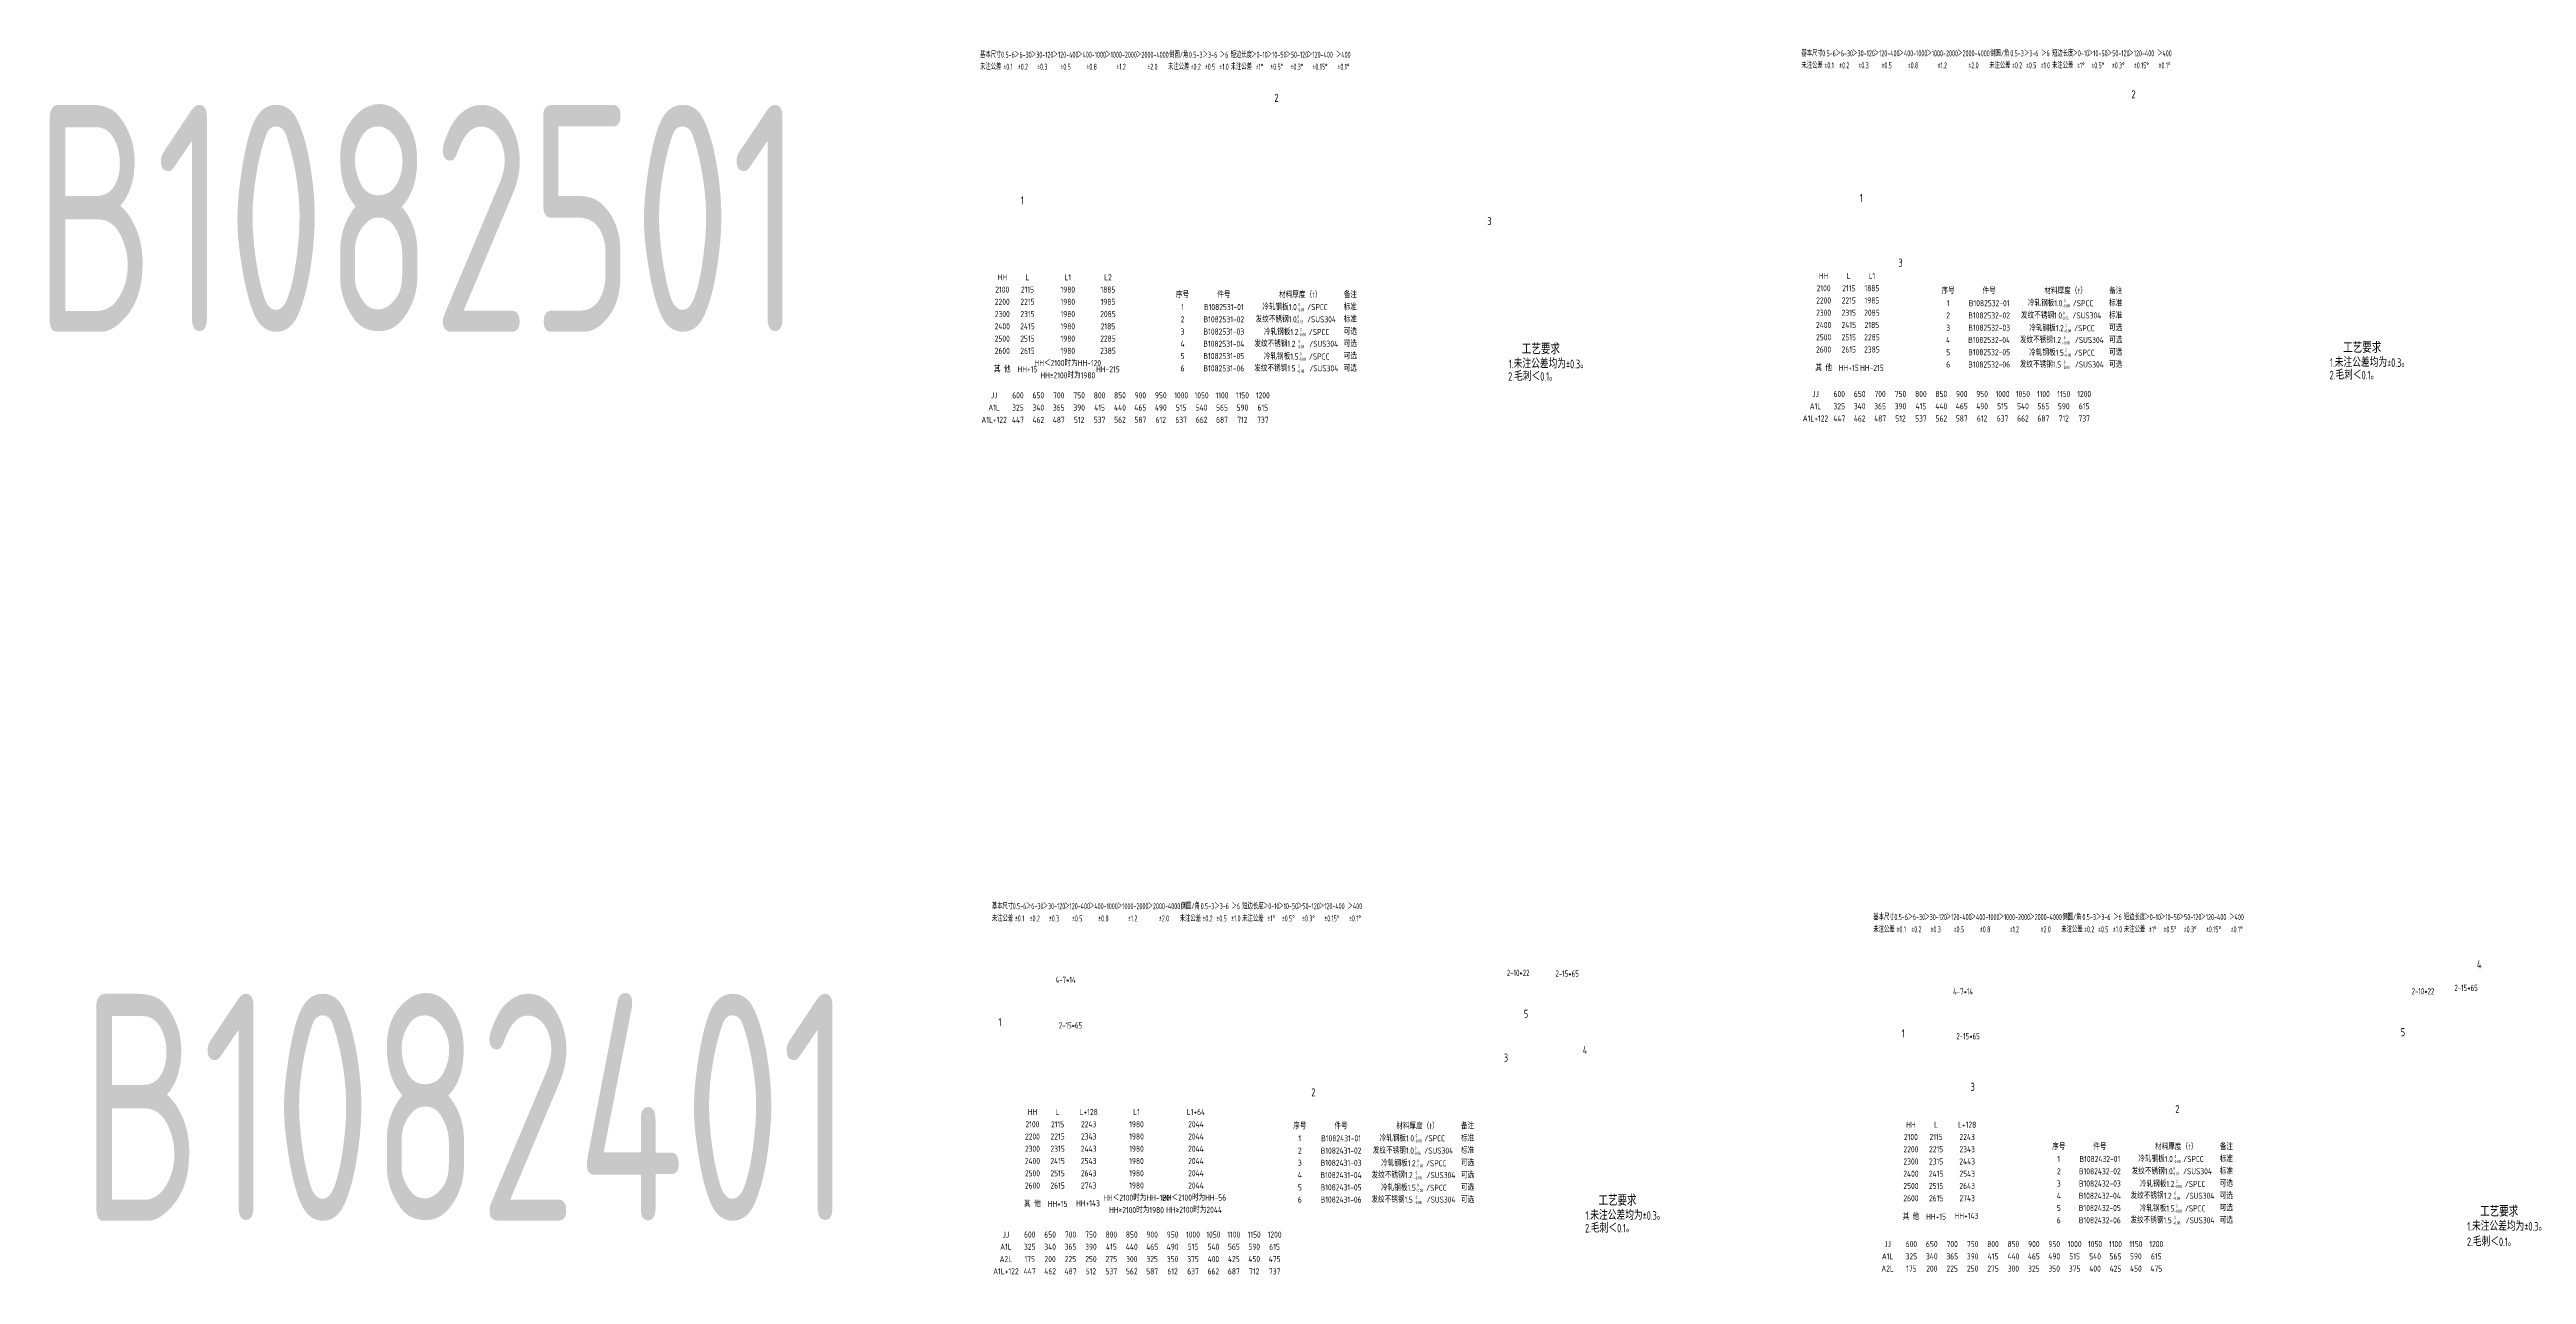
# Model space of a CAD drawing. Header units: inches. Extents: x 14216 to 120088, y -28810 to 23559.
# Drawn here: x 14736 to 25658, y -4828 to 569 of the extents above; entities that cross this region are included whole.
import ezdxf
from ezdxf.enums import TextEntityAlignment as Align

# ---------------------------------------------------------------- set-up
doc = ezdxf.new("R2010")
doc.units = ezdxf.units.IN
doc.header["$LTSCALE"] = 0.3
doc.header["$MEASUREMENT"] = 0
for name, color, linetype in [('1粗实线', 4, 'Continuous'), ('2', 2, 'Continuous'), ('2细实线', 2, 'Continuous')]:
    doc.layers.add(name, color=color, linetype=linetype)
doc.layers.add('粗实线', color=7, linetype='Continuous', lineweight=30)
doc.styles.add('HZ', font='isocp2.shx', dxfattribs={"width": 0.7, "bigfont": 'hztxt.shx'})

msp = doc.modelspace()

# ---------------------------------------------------------------- texts
at = {"layer": '1粗实线', "color": 4, "style": 'HZ', "width": 0.8}
for s, p in [('2', (20137, 339)), ('2', (23917, 355)), ('1', (19019, -113)), ('1', (22719, -102)), ('3', (21076, -204)), ('3', (22889, -387)), ('4', (25440, -3479)), ('1', (18920, -3734)), ('5', (21237, -3697)), ('4', (21497, -3857)), ('1', (22904, -3783)), ('5', (25104, -3778)), ('3', (21149, -3890)), ('2', (20300, -4043)), ('3', (23207, -4019)), ('2', (24110, -4117))]:
    msp.add_text(s, height=35.6, dxfattribs=at).set_placement(p)
at = {"layer": '2', "style": 'HZ', "width": 0.8}
for s, p in [('HH', (18937, -434)), ('L', (19048, -434)), ('L1', (19226, -434)), ('L2', (19403, -434)), ('HH', (22559, -428)), ('L', (22670, -428)), ('L1', (22772, -428)), ('2200', (18937, -542)), ('2100', (18937, -488)), ('2215', (19048, -542)), ('2115', (19048, -488)), ('1980', (19226, -488)), ('1980', (19226, -542)), ('1885', (19403, -488)), ('1985', (19403, -542)), ('序号', (19732, -511)), ('件号', (19914, -511)), ('材料厚度（t）', (20251, -511)), ('备注', (20472, -511)), ('2200', (22559, -536)), ('2100', (22559, -482)), ('2215', (22670, -536)), ('2115', (22670, -482)), ('1885', (22772, -482)), ('1985', (22772, -536)), ('序号', (23108, -494)), ('1', (23108, -548)), ('B1082532-01', (23289, -548)), ('件号', (23289, -494)), ('冷轧钢板1.0   /SPCC', (23604, -548)), ('材料厚度（t）', (23626, -494)), ('备注', (23847, -494)), ('标准', (23847, -548)), ('2400', (18937, -650)), ('2300', (18937, -596)), ('2415', (19048, -650)), ('2315', (19048, -596)), ('1980', (19226, -596)), ('1980', (19226, -650)), ('2085', (19403, -596)), ('2185', (19403, -650)), ('2', (19732, -619)), ('1', (19732, -565)), ('B1082531-02', (19914, -619)), ('B1082531-01', (19914, -565)), ('发纹不锈钢1.0   /SUS304 ', (20239, -619)), ('冷轧钢板1.0   /SPCC', (20228, -565)), ('标准', (20472, -565)), ('标准', (20472, -619)), ('2300', (22559, -590)), ('2400', (22559, -644)), ('2415', (22670, -644)), ('2315', (22670, -590)), ('2085', (22772, -590)), ('2185', (22772, -644)), ('3', (23108, -656)), ('2', (23108, -602)), ('B1082532-02', (23289, -602)), ('B1082532-03', (23289, -656)), ('发纹不锈钢1.0   /SUS304 ', (23614, -602)), ('冷轧钢板1.2   /SPCC', (23610, -658)), ('标准', (23847, -602)), ('可选', (23847, -656)), ('2500', (18937, -704)), ('2600', (18937, -758)), ('2515', (19048, -704)), ('2615', (19048, -758)), ('1980', (19226, -704)), ('1980', (19226, -758)), ('2285', (19403, -704)), ('2385', (19403, -758)), ('4', (19732, -727)), ('3', (19732, -673)), ('B1082531-04', (19914, -727)), ('B1082531-03', (19914, -673)), ('发纹不锈钢1.2    /SUS304 ', (20241, -727)), ('冷轧钢板1.2   /SPCC', (20235, -675)), ('可选', (20472, -673)), ('可选', (20472, -727)), ('2500', (22559, -698)), ('2600', (22559, -752)), ('2515', (22670, -698)), ('2615', (22670, -752)), ('2285', (22772, -698)), ('2385', (22772, -752)), ('4', (23108, -710)), ('5', (23108, -764)), ('B1082532-04', (23289, -710)), ('B1082532-05', (23289, -764)), ('发纹不锈钢1.2    /SUS304 ', (23617, -710)), ('冷轧钢板1.5   /SPCC', (23610, -766)), ('可选', (23847, -710)), ('可选', (23847, -764)), ('其 他', (18937, -839)), ('HH+15', (19048, -839)), ('HH＜2100时为HH-120', (19226, -812)), ('HH≥2100时为1980', (19226, -866)), ('HH-215', (19403, -839)), ('5', (19732, -781)), ('6', (19732, -835)), ('B1082531-05', (19914, -781)), ('B1082531-06', (19914, -835)), ('发纹不锈钢1.5    /SUS304 ', (20241, -835)), ('冷轧钢板1.5   /SPCC', (20235, -783)), ('可选', (20472, -781)), ('可选', (20472, -835)), ('其 他', (22559, -833)), ('HH+15', (22670, -833)), ('HH-215', (22772, -833)), ('6', (23108, -818)), ('B1082532-06', (23289, -818)), ('发纹不锈钢1.5    /SUS304 ', (23617, -818)), ('可选', (23847, -818)), ('HH', (19070, -4112)), ('L', (19181, -4112)), ('L+128', (19318, -4112)), ('L1', (19529, -4112)), ('L1+64', (19791, -4112)), ('2200', (19070, -4220)), ('2100', (19070, -4166)), ('2215', (19181, -4220)), ('2115', (19181, -4166)), ('2243', (19318, -4166)), ('2343', (19318, -4220)), ('1980', (19529, -4166)), ('1980', (19529, -4220)), ('2044', (19791, -4166)), ('2044', (19791, -4220)), ('序号', (20249, -4174)), ('1', (20249, -4228)), ('B1082431-01', (20431, -4228)), ('件号', (20431, -4174)), ('冷轧钢板1.0   /SPCC', (20745, -4228)), ('材料厚度（t）', (20768, -4174)), ('备注', (20989, -4174)), ('标准', (20989, -4228)), ('2100', (22944, -4222)), ('HH', (22944, -4168)), ('2115', (23055, -4222)), ('L', (23055, -4168)), ('L+128', (23192, -4168)), ('2243', (23192, -4222)), ('序号', (23596, -4265)), ('件号', (23777, -4265)), ('材料厚度（t）', (24114, -4265)), ('备注', (24335, -4265)), ('2300', (19070, -4274)), ('2400', (19070, -4328)), ('2500', (19070, -4382)), ('2415', (19181, -4328)), ('2315', (19181, -4274)), ('2515', (19181, -4382)), ('2443', (19318, -4274)), ('2543', (19318, -4328)), ('2643', (19318, -4382)), ('1980', (19529, -4274)), ('1980', (19529, -4328)), ('1980', (19529, -4382)), ('2044', (19791, -4274)), ('2044', (19791, -4328)), ('2044', (19791, -4382)), ('2', (20249, -4282)), ('3', (20249, -4336)), ('B1082431-03', (20431, -4336)), ('B1082431-02', (20431, -4282)), ('发纹不锈钢1.0   /SUS304 ', (20756, -4282)), ('冷轧钢板1.2   /SPCC', (20752, -4338)), ('标准', (20989, -4282)), ('可选', (20989, -4336)), ('2200', (22944, -4276)), ('2300', (22944, -4330)), ('2215', (23055, -4276)), ('2315', (23055, -4330)), ('2343', (23192, -4276)), ('2443', (23192, -4330)), ('2', (23596, -4373)), ('1', (23596, -4319)), ('B1082432-02', (23777, -4373)), ('B1082432-01', (23777, -4319)), ('发纹不锈钢1.0   /SUS304 ', (24102, -4373)), ('冷轧钢板1.0   /SPCC', (24091, -4319)), ('标准', (24335, -4319)), ('标准', (24335, -4373)), ('2600', (19070, -4436)), ('2615', (19181, -4436)), ('2743', (19318, -4436)), ('HH＜2100时为HH-120', (19529, -4490)), ('1980', (19529, -4436)), ('HH＜2100时为HH-56', (19783, -4489)), ('2044', (19791, -4436)), ('4', (20249, -4390)), ('5', (20249, -4444)), ('B1082431-04', (20431, -4390)), ('B1082431-05', (20431, -4444)), ('发纹不锈钢1.2    /SUS304 ', (20758, -4390)), ('冷轧钢板1.5   /SPCC', (20752, -4446)), ('可选', (20989, -4390)), ('可选', (20989, -4444)), ('2400', (22944, -4384)), ('2500', (22944, -4438)), ('2600', (22944, -4492)), ('2415', (23055, -4384)), ('2515', (23055, -4438)), ('2615', (23055, -4492)), ('2543', (23192, -4384)), ('2643', (23192, -4438)), ('2743', (23192, -4492)), ('3', (23596, -4427)), ('4', (23596, -4481)), ('B1082432-04', (23777, -4481)), ('B1082432-03', (23777, -4427)), ('发纹不锈钢1.2    /SUS304 ', (24105, -4481)), ('冷轧钢板1.2   /SPCC', (24098, -4429)), ('可选', (24335, -4427)), ('可选', (24335, -4481)), ('其 他', (19070, -4517)), ('HH+15', (19181, -4517)), ('HH+143', (19315, -4514)), ('HH≥2100时为1980', (19529, -4544)), ('HH≥2100时为2044', (19783, -4543)), ('6', (20249, -4498)), ('B1082431-06', (20431, -4498)), ('发纹不锈钢1.5    /SUS304 ', (20758, -4498)), ('可选', (20989, -4498)), ('其 他', (22944, -4573)), ('HH+15', (23055, -4573)), ('HH+143', (23189, -4570)), ('5', (23596, -4535)), ('6', (23596, -4589)), ('B1082432-05', (23777, -4535)), ('B1082432-06', (23777, -4589)), ('发纹不锈钢1.5    /SUS304 ', (24105, -4589)), ('冷轧钢板1.5   /SPCC', (24098, -4537)), ('可选', (24335, -4535)), ('可选', (24335, -4589))]:
    msp.add_text(s, height=27, dxfattribs=at).set_placement(p, align=Align.MIDDLE_CENTER)
at = {"layer": '2', "color": 6, "style": 'HZ', "width": 0.75}
for s, p in [('2.毛刺＜0.1。', (21168, -890)), ('1.未注公差均为±0.3。', (21171, -835)), ('2.毛刺＜0.1。', (24790, -884)), ('1.未注公差均为±0.3。', (24792, -829)), ('1.未注公差均为±0.3。', (21509, -4587)), ('2.毛刺＜0.1。', (21507, -4643)), ('1.未注公差均为±0.3。', (25397, -4635)), ('2.毛刺＜0.1。', (25396, -4703))]:
    msp.add_text(s, height=38, dxfattribs=at).set_placement(p)
at = {"layer": '2', "color": 6, "attachment_point": 5, "style": 'HZ'}
for s, insert, char_height in [('\\A1;B1082501', (16363, -174), 1000), ('\\A1;2-10*22', (21212, -3499), 28), ('\\A1;2-15*65', (21428, -3502), 28), ('\\A1;B1082401', (16576, -4091), 1000), ('\\A1;4-7*14', (19216, -3530), 28), ('\\A1;4-7*14', (23174, -3581), 28), ('\\A1;2-10*22', (25202, -3580), 28), ('\\A1;2-15*65', (25392, -3565), 28), ('\\A1;2-15*65', (19238, -3730), 28), ('\\A1;2-15*65', (23196, -3778), 28)]:
    msp.add_mtext(s, dxfattribs=dict(at, insert=insert, char_height=char_height))
at = {"layer": '2', "char_height": 13.7, "attachment_point": 1, "style": 'HZ'}
for s, insert in [(' 0\\P-0.08', (23612, -530)), (' 0\\P-0.06', (20232, -601)), (' 0\\P-0.08', (20236, -547)), (' 0\\P-0.06', (23607, -584)), (' 0\\P-0.08', (23618, -640)), (' 0\\P-0.08', (20236, -710)), (' 0\\P-0.08', (20243, -657)), (' 0\\P-0.08', (23611, -693)), (' 0\\P-0.08', (23618, -748)), (' 0\\P-0.08', (20236, -818)), (' 0\\P-0.08', (20243, -765)), (' 0\\P-0.08', (23611, -801)), (' 0\\P-0.08', (20753, -4210)), (' 0\\P-0.06', (20749, -4264)), (' 0\\P-0.08', (20760, -4320)), (' 0\\P-0.06', (24095, -4354)), (' 0\\P-0.08', (24100, -4301)), (' 0\\P-0.08', (20753, -4373)), (' 0\\P-0.08', (20760, -4428)), (' 0\\P-0.08', (24099, -4463)), (' 0\\P-0.08', (24106, -4411)), (' 0\\P-0.08', (20753, -4481)), (' 0\\P-0.08', (24099, -4571)), (' 0\\P-0.08', (24106, -4519))]:
    msp.add_mtext(s, dxfattribs=dict(at, insert=insert))
at = {"layer": '2细实线', "linetype": 'ByBlock', "style": 'HZ', "width": 0.65}
for s, p in [('基本尺寸', (18886, 547)), ('0.5-6', (18962, 547)), ('＞6-30', (19028, 547)), ('＞30-120', (19113, 547)), ('＞120-400', (19216, 547)), ('＞400-1000', (19331, 547)), ('＞1000-2000', (19461, 547)), ('＞2000-4000', (19599, 547)), ('倒圆/角', (19715, 547)), ('0.5-3', (19790, 547)), ('＞3-6', (19853, 547)), ('＞6', (19915, 547)), ('短边长度', (19991, 547)), ('＞0-10', (20071, 547)), ('＞10-50', (20147, 547)), ('＞50-120', (20236, 547)), ('＞120-400', (20338, 547)), ('＞400', (20441, 547)), ('基本尺寸', (22508, 553)), ('0.5-6', (22583, 553)), ('＞6-30', (22650, 553)), ('＞30-120', (22735, 553)), ('＞120-400', (22837, 553)), ('＞400-1000', (22953, 553)), ('＞1000-2000', (23082, 553)), ('＞2000-4000', (23220, 553)), ('倒圆/角', (23336, 553)), ('0.5-3', (23412, 553)), ('＞3-6', (23474, 553)), ('＞6', (23537, 553)), ('短边长度', (23613, 553)), ('＞0-10', (23693, 553)), ('＞10-50', (23768, 553)), ('＞50-120', (23858, 553)), ('＞120-400', (23960, 553)), ('＞400', (24062, 553)), ('未注公差', (18886, 494)), ('%%p0.1', (18962, 494)), ('%%p0.2', (19028, 494)), ('%%p0.3', (19113, 494)), ('%%p0.5', (19216, 494)), ('%%p0.8', (19331, 494)), ('%%p1.2', (19461, 494)), ('%%p2.0', (19599, 494)), ('未注公差', (19715, 494)), ('%%p0.2', (19790, 494)), ('%%p0.5', (19853, 494)), ('%%p1.0', (19915, 494)), ('未注公差', (19991, 494)), ('%%p1%%d', (20071, 494)), ('%%p0.5%%d', (20147, 494)), ('%%p0.3%%d', (20236, 494)), ('%%p0.15%%d', (20338, 494)), ('%%p0.1%%d', (20441, 494)), ('未注公差', (22508, 500)), ('%%p0.1', (22583, 500)), ('%%p0.2', (22650, 500)), ('%%p0.3', (22735, 500)), ('%%p0.5', (22837, 500)), ('%%p0.8', (22953, 500)), ('%%p1.2', (23082, 500)), ('%%p2.0', (23220, 500)), ('未注公差', (23336, 500)), ('%%p0.2', (23412, 500)), ('%%p0.5', (23474, 500)), ('%%p1.0', (23537, 500)), ('未注公差', (23613, 500)), ('%%p1%%d', (23693, 500)), ('%%p0.5%%d', (23768, 500)), ('%%p0.3%%d', (23858, 500)), ('%%p0.15%%d', (23960, 500)), ('%%p0.1%%d', (24062, 500)), ('基本尺寸', (18938, -3205)), ('未注公差', (18938, -3259)), ('0.5-6', (19013, -3205)), ('%%p0.1', (19013, -3259)), ('＞6-30', (19080, -3205)), ('%%p0.2', (19080, -3259)), ('＞30-120', (19165, -3205)), ('%%p0.3', (19165, -3259)), ('＞120-400', (19267, -3205)), ('%%p0.5', (19267, -3259)), ('＞400-1000', (19383, -3205)), ('%%p0.8', (19383, -3259)), ('＞1000-2000', (19512, -3205)), ('%%p1.2', (19512, -3259)), ('＞2000-4000', (19650, -3205)), ('%%p2.0', (19650, -3259)), ('未注公差', (19766, -3259)), ('倒圆/角', (19766, -3205)), ('0.5-3', (19842, -3205)), ('%%p0.2', (19842, -3259)), ('＞3-6', (19904, -3205)), ('%%p0.5', (19904, -3259)), ('%%p1.0', (19967, -3259)), ('＞6', (19967, -3205)), ('短边长度', (20042, -3205)), ('未注公差', (20042, -3259)), ('＞0-10', (20123, -3205)), ('%%p1%%d', (20123, -3259)), ('＞10-50', (20198, -3205)), ('%%p0.5%%d', (20198, -3259)), ('＞50-120', (20287, -3205)), ('%%p0.3%%d', (20287, -3259)), ('＞120-400', (20390, -3205)), ('%%p0.15%%d', (20390, -3259)), ('＞400', (20492, -3205)), ('%%p0.1%%d', (20492, -3259)), ('基本尺寸', (22825, -3253)), ('0.5-6', (22901, -3253)), ('＞6-30', (22968, -3253)), ('＞30-120', (23053, -3253)), ('＞120-400', (23155, -3253)), ('＞400-1000', (23271, -3253)), ('＞1000-2000', (23400, -3253)), ('＞2000-4000', (23538, -3253)), ('倒圆/角', (23654, -3253)), ('0.5-3', (23730, -3253)), ('＞3-6', (23792, -3253)), ('＞6', (23855, -3253)), ('短边长度', (23930, -3253)), ('＞0-10', (24010, -3253)), ('＞10-50', (24086, -3253)), ('＞50-120', (24175, -3253)), ('＞120-400', (24278, -3253)), ('＞400', (24380, -3253)), ('未注公差', (22825, -3307)), ('%%p0.1', (22901, -3307)), ('%%p0.2', (22968, -3307)), ('%%p0.3', (23053, -3307)), ('%%p0.5', (23155, -3307)), ('%%p0.8', (23271, -3307)), ('%%p1.2', (23400, -3307)), ('%%p2.0', (23538, -3307)), ('未注公差', (23654, -3307)), ('%%p0.2', (23730, -3307)), ('%%p0.5', (23792, -3307)), ('%%p1.0', (23855, -3307)), ('未注公差', (23930, -3307)), ('%%p1%%d', (24010, -3307)), ('%%p0.5%%d', (24086, -3307)), ('%%p0.3%%d', (24175, -3307)), ('%%p0.15%%d', (24278, -3307)), ('%%p0.1%%d', (24380, -3307))]:
    msp.add_text(s, height=26.7, dxfattribs=at).set_placement(p, align=Align.MIDDLE_CENTER)
at = {"layer": '2细实线', "style": 'HZ', "width": 0.8}
for s, p in [('JJ', (18901, -954)), ('600', (19006, -954)), ('650', (19096, -954)), ('700', (19186, -954)), ('750', (19276, -954)), ('800', (19366, -954)), ('850', (19456, -954)), ('900', (19546, -954)), ('950', (19636, -954)), ('1000', (19726, -954)), ('1050', (19816, -954)), ('1100', (19906, -954)), ('1150', (19996, -954)), ('1200', (20086, -954)), ('JJ', (22523, -948)), ('600', (22628, -948)), ('650', (22718, -948)), ('700', (22808, -948)), ('750', (22898, -948)), ('800', (22988, -948)), ('850', (23078, -948)), ('900', (23168, -948)), ('950', (23258, -948)), ('1000', (23348, -948)), ('1050', (23438, -948)), ('1100', (23528, -948)), ('1150', (23618, -948)), ('1200', (23708, -948)), ('A1L+122', (18901, -1062)), ('A1L', (18901, -1008)), ('447', (19006, -1062)), ('325', (19006, -1008)), ('340', (19096, -1008)), ('462', (19096, -1062)), ('487', (19186, -1062)), ('365', (19186, -1008)), ('390', (19276, -1008)), ('512', (19276, -1062)), ('537', (19366, -1062)), ('415', (19366, -1008)), ('440', (19456, -1008)), ('562', (19456, -1062)), ('465', (19546, -1008)), ('587', (19546, -1062)), ('490', (19636, -1008)), ('612', (19636, -1062)), ('637', (19726, -1062)), ('515', (19726, -1008)), ('540', (19816, -1008)), ('662', (19816, -1062)), ('565', (19906, -1008)), ('687', (19906, -1062)), ('590', (19996, -1008)), ('712', (19996, -1062)), ('737', (20086, -1062)), ('615', (20086, -1008)), ('A1L+122', (22523, -1056)), ('A1L', (22523, -1002)), ('447', (22628, -1056)), ('325', (22628, -1002)), ('340', (22718, -1002)), ('462', (22718, -1056)), ('487', (22808, -1056)), ('365', (22808, -1002)), ('390', (22898, -1002)), ('512', (22898, -1056)), ('537', (22988, -1056)), ('415', (22988, -1002)), ('440', (23078, -1002)), ('562', (23078, -1056)), ('465', (23168, -1002)), ('587', (23168, -1056)), ('490', (23258, -1002)), ('612', (23258, -1056)), ('637', (23348, -1056)), ('515', (23348, -1002)), ('540', (23438, -1002)), ('662', (23438, -1056)), ('565', (23528, -1002)), ('687', (23528, -1056)), ('590', (23618, -1002)), ('712', (23618, -1056)), ('737', (23708, -1056)), ('615', (23708, -1002)), ('A1L', (18953, -4706)), ('JJ', (18953, -4652)), ('600', (19058, -4652)), ('325', (19058, -4706)), ('650', (19148, -4652)), ('340', (19148, -4706)), ('365', (19238, -4706)), ('700', (19238, -4652)), ('750', (19328, -4652)), ('390', (19328, -4706)), ('800', (19418, -4652)), ('415', (19418, -4706)), ('440', (19508, -4706)), ('850', (19508, -4652)), ('465', (19598, -4706)), ('900', (19598, -4652)), ('490', (19688, -4706)), ('950', (19688, -4652)), ('1000', (19778, -4652)), ('515', (19778, -4706)), ('1050', (19868, -4652)), ('540', (19868, -4706)), ('1100', (19958, -4652)), ('565', (19958, -4706)), ('1150', (20048, -4652)), ('590', (20048, -4706)), ('1200', (20138, -4652)), ('615', (20138, -4706)), ('JJ', (22841, -4694)), ('600', (22946, -4694)), ('650', (23036, -4694)), ('700', (23126, -4694)), ('750', (23216, -4694)), ('800', (23306, -4694)), ('850', (23396, -4694)), ('900', (23486, -4694)), ('950', (23576, -4694)), ('1000', (23666, -4694)), ('1050', (23756, -4694)), ('1100', (23846, -4694)), ('1150', (23936, -4694)), ('1200', (24026, -4694)), ('A1L+122', (18953, -4814)), ('A2L', (18953, -4760)), ('447', (19058, -4814)), ('175', (19058, -4760)), ('462', (19148, -4814)), ('200', (19148, -4760)), ('487', (19238, -4814)), ('225', (19238, -4760)), ('250', (19328, -4760)), ('512', (19328, -4814)), ('275', (19418, -4760)), ('537', (19418, -4814)), ('300', (19508, -4760)), ('562', (19508, -4814)), ('325', (19598, -4760)), ('587', (19598, -4814)), ('350', (19688, -4760)), ('612', (19688, -4814)), ('375', (19778, -4760)), ('637', (19778, -4814)), ('400', (19868, -4760)), ('662', (19868, -4814)), ('425', (19958, -4760)), ('687', (19958, -4814)), ('450', (20048, -4760)), ('712', (20048, -4814)), ('475', (20138, -4760)), ('737', (20138, -4814)), ('A2L', (22841, -4802)), ('A1L', (22841, -4748)), ('325', (22946, -4748)), ('175', (22946, -4802)), ('340', (23036, -4748)), ('200', (23036, -4802)), ('365', (23126, -4748)), ('225', (23126, -4802)), ('390', (23216, -4748)), ('250', (23216, -4802)), ('275', (23306, -4802)), ('415', (23306, -4748)), ('440', (23396, -4748)), ('300', (23396, -4802)), ('465', (23486, -4748)), ('325', (23486, -4802)), ('490', (23576, -4748)), ('350', (23576, -4802)), ('375', (23666, -4802)), ('515', (23666, -4748)), ('540', (23756, -4748)), ('400', (23756, -4802)), ('425', (23846, -4802)), ('565', (23846, -4748)), ('450', (23936, -4802)), ('590', (23936, -4748)), ('475', (24026, -4802)), ('615', (24026, -4748))]:
    msp.add_text(s, height=27, dxfattribs=at).set_placement(p, align=Align.MIDDLE_CENTER)
at = {"layer": '粗实线', "color": 3, "linetype": 'Continuous', "lineweight": -3, "style": 'HZ', "width": 0.7}
for p in [(21228, -773), (24850, -767), (21566, -4525), (25454, -4573)]:
    msp.add_text('工艺要求', height=48, dxfattribs=at).set_placement(p)

doc.saveas('drawing.dxf')
